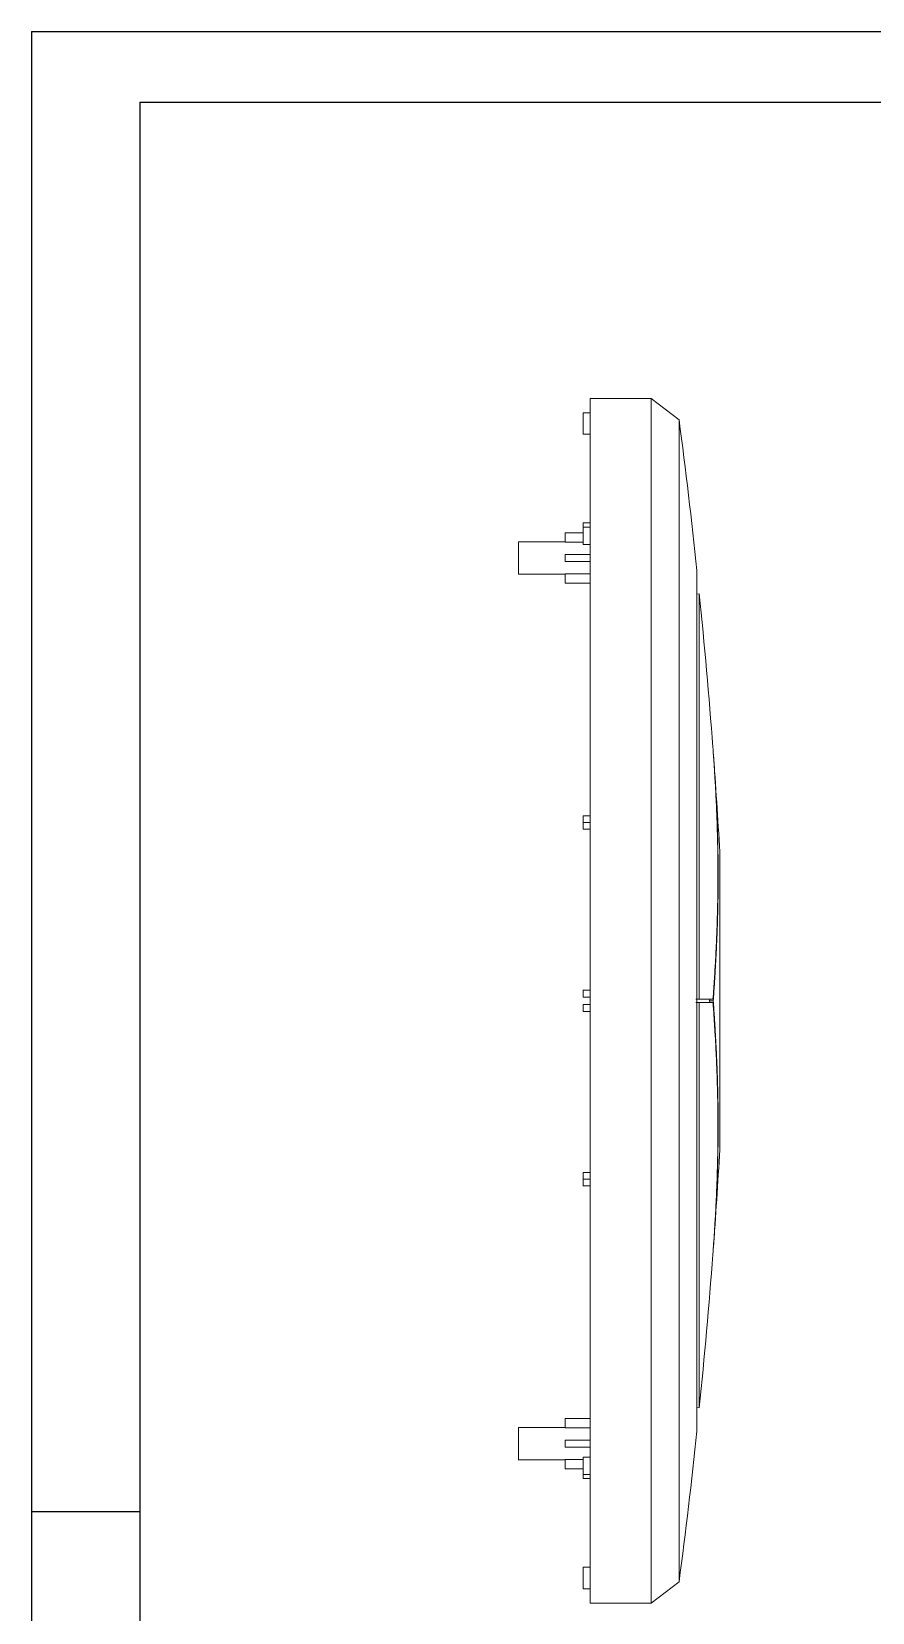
# Model space of a CAD drawing. Header units: inches. Extents: x 2104 to 4359, y 410 to 823.
# Drawn here: x 2104.1 to 2221.4, y 602.2 to 822.7 of the extents above; entities that cross this region are included whole.
import ezdxf

# ---------------------------------------------------------------- set-up
doc = ezdxf.new("R2010")
doc.units = ezdxf.units.IN

msp = doc.modelspace()

# ---------------------------------------------------------------- linework, layer by layer
for p, q in [((2104.15, 822.657), (2688.052, 822.657)), ((2104.15, 822.657), (2104.15, 409.797)), ((2119.259, 812.827), (2678.222, 812.827)), ((2119.259, 812.827), (2119.259, 419.627)), ((2119.259, 616.227), (2104.15, 616.227))]:
    msp.add_line(p, q)
at = {"color": 7, "linetype": 'Continuous', "lineweight": 15}
for p, q in [((2182.038, 769.507), (2181.038, 769.507)), ((2181.038, 769.505), (2181.038, 769.507)), ((2181.038, 766.505), (2181.038, 769.505)), ((2182.038, 769.505), (2181.038, 769.505)), ((2190.54, 771.507), (2182.038, 771.507)), ((2182.038, 687.507), (2182.038, 771.507)), ((2194.433, 768.538), (2190.54, 771.507)), ((2190.54, 687.507), (2190.54, 771.507)), ((2194.433, 768.538), (2194.433, 687.507)), ((2182.038, 766.505), (2181.038, 766.505)), ((2181.038, 753.551), (2181.038, 754.139)), ((2182.038, 754.139), (2181.038, 754.139)), ((2178.538, 751.45), (2178.538, 752.757)), ((2181.038, 752.757), (2178.538, 752.757)), ((2181.038, 751.124), (2181.038, 753.551)), ((2182.038, 753.551), (2181.038, 753.551)), ((2178.538, 751.507), (2172.038, 751.507)), ((2172.038, 747.007), (2172.038, 751.507)), ((2181.038, 751.45), (2178.538, 751.45)), ((2178.538, 748.757), (2178.538, 749.757)), ((2182.038, 749.757), (2178.538, 749.757)), ((2182.038, 751.124), (2181.038, 751.124)), ((2182.038, 748.757), (2178.538, 748.757)), ((2196.919, 687.507), (2196.919, 747.507)), ((2172.038, 747.007), (2178.538, 747.007)), ((2182.038, 747.063), (2178.538, 747.063)), ((2178.538, 745.757), (2178.538, 747.063)), ((2182.038, 745.757), (2178.538, 745.757)), ((2197.254, 744.257), (2196.919, 744.223)), ((2197.254, 687.757), (2197.254, 744.257)), ((2181.038, 712.37), (2181.038, 713.321)), ((2182.038, 713.321), (2181.038, 713.321)), ((2181.038, 711.443), (2181.038, 712.37)), ((2182.038, 712.37), (2181.038, 712.37)), ((2182.038, 711.443), (2181.038, 711.443)), ((2200.108, 687.507), (2200.108, 708.257)), ((2182.038, 689.007), (2181.038, 689.007)), ((2181.038, 689.007), (2181.038, 688.007)), ((2182.038, 688.007), (2181.038, 688.007)), ((2181.038, 687.007), (2181.038, 686.007)), ((2182.038, 687.007), (2181.038, 687.007)), ((2182.038, 686.007), (2181.038, 686.007)), ((2182.038, 603.507), (2182.038, 687.507)), ((2190.54, 603.507), (2190.54, 687.507)), ((2194.433, 687.507), (2194.433, 606.475)), ((2196.757, 687.756), (2197.254, 687.757)), ((2196.757, 687.257), (2197.254, 687.257)), ((2196.919, 627.507), (2196.919, 687.507)), ((2197.254, 630.757), (2197.254, 687.257)), ((2198.695, 687.506), (2198.711, 687.756)), ((2198.711, 687.257), (2198.695, 687.507)), ((2198.695, 687.506), (2199.193, 687.506)), ((2200.108, 666.757), (2200.108, 687.507)), ((2181.038, 662.643), (2181.038, 663.57)), ((2182.038, 663.57), (2181.038, 663.57)), ((2182.038, 662.643), (2181.038, 662.643)), ((2181.038, 661.692), (2181.038, 662.643)), ((2182.038, 661.692), (2181.038, 661.692)), ((2196.919, 630.791), (2197.254, 630.757)), ((2178.538, 629.257), (2178.538, 627.95)), ((2182.038, 629.257), (2178.538, 629.257)), ((2178.538, 628.007), (2172.038, 628.007)), ((2172.038, 628.007), (2172.038, 623.507)), ((2182.038, 627.95), (2178.538, 627.95)), ((2178.538, 626.257), (2178.538, 625.257)), ((2182.038, 626.257), (2178.538, 626.257)), ((2182.038, 625.257), (2178.538, 625.257)), ((2181.038, 621.462), (2181.038, 623.889)), ((2182.038, 623.889), (2181.038, 623.889)), ((2172.038, 623.507), (2178.538, 623.507)), ((2181.038, 623.563), (2178.538, 623.563)), ((2178.538, 623.563), (2178.538, 622.257)), ((2181.038, 622.257), (2178.538, 622.257)), ((2182.038, 621.462), (2181.038, 621.462)), ((2181.038, 620.875), (2181.038, 621.462)), ((2182.038, 620.875), (2181.038, 620.875)), ((2181.038, 605.508), (2181.038, 608.508)), ((2182.038, 608.508), (2181.038, 608.508)), ((2190.54, 603.507), (2194.433, 606.475)), ((2182.038, 605.508), (2181.038, 605.508)), ((2181.038, 605.507), (2181.038, 605.508)), ((2181.038, 605.507), (2182.038, 605.507)), ((2182.038, 603.507), (2190.54, 603.507))]:
    msp.add_line(p, q, dxfattribs=at)
at = {"color": 7, "linetype": 'Continuous', "lineweight": 15, "flags": 128}
for points in [[(2198.661, 687.756), (2198.91, 687.756), (2199.159, 687.757)], [(2198.661, 687.257), (2198.91, 687.257), (2199.159, 687.257)]]:
    msp.add_lwpolyline(points, dxfattribs=at)
at = {"color": 7, "linetype": 'Continuous', "lineweight": 15}
for centre, start, end in [((1372.735, 660.773), 6.007455, 7.471658), ((1372.735, 660.773), 4.296593, 5.781567), ((1372.735, 660.773), 3.284649, 4.247564), ((1372.735, 714.24), 355.752377, 356.715351), ((1372.735, 714.24), 354.218433, 355.703354), ((1372.735, 714.24), 352.528342, 353.992545)]:
    msp.add_arc(centre, 828.735, start, end, dxfattribs=at)
for points, knots in [([(2199.159, 687.756), (2199.194, 688.233), (2199.262, 689.172), (2199.355, 690.561), (2199.458, 692.223), (2199.565, 694.145), (2199.702, 697.091), (2199.797, 700.024), (2199.845, 702.97), (2199.857, 705.18), (2199.845, 707.391), (2199.797, 710.339), (2199.702, 713.274), (2199.565, 716.221), (2199.443, 718.414), (2199.303, 720.637), (2199.196, 722.109), (2199.141, 722.862)], [0, 0, 0, 0, 0.0407401, 0.0803129, 0.1187826, 0.1828191, 0.2446447, 0.3704846, 0.4334041, 0.4963277, 0.5592593, 0.6222027, 0.7481304, 0.8099897, 0.8740637, 0.9355962, 1, 1, 1, 1]), ([(2199.193, 722.155), (2199.306, 720.644), (2199.401, 719.205), (2199.483, 717.82), (2199.483, 717.813), (2199.484, 717.802), (2199.484, 717.796), (2199.485, 717.778), (2199.486, 717.767), (2199.488, 717.731), (2199.489, 717.708), (2199.493, 717.638), (2199.496, 717.591), (2199.504, 717.452), (2199.509, 717.359), (2199.525, 717.081), (2199.535, 716.896), (2199.565, 716.345), (2199.585, 715.982), (2199.639, 714.9), (2199.671, 714.192), (2199.701, 713.482), (2199.701, 713.47), (2199.702, 713.447), (2199.703, 713.436), (2199.704, 713.402), (2199.705, 713.379), (2199.708, 713.31), (2199.71, 713.265), (2199.715, 713.128), (2199.719, 713.037), (2199.729, 712.765), (2199.736, 712.584), (2199.756, 712.042), (2199.768, 711.684), (2199.78, 711.304), (2199.781, 711.281), (2199.783, 711.235), (2199.783, 711.212), (2199.785, 711.144), (2199.787, 711.099), (2199.791, 710.962), (2199.794, 710.872), (2199.802, 710.6), (2199.807, 710.419), (2199.821, 709.878), (2199.83, 709.518), (2199.839, 709.115), (2199.839, 709.069), (2199.841, 708.978), (2199.842, 708.933), (2199.845, 708.797), (2199.847, 708.706), (2199.852, 708.435), (2199.855, 708.254), (2199.864, 707.713), (2199.869, 707.353), (2199.874, 706.903), (2199.875, 706.812), (2199.876, 706.631), (2199.877, 706.541), (2199.879, 706.27), (2199.881, 706.09), (2199.884, 705.549), (2199.885, 705.188), (2199.885, 704.104), (2199.881, 703.386), (2199.872, 702.57), (2199.871, 702.481), (2199.868, 702.301), (2199.867, 702.211), (2199.864, 701.941), (2199.861, 701.761), (2199.852, 701.22), (2199.845, 700.859), (2199.836, 700.45), (2199.835, 700.406), (2199.833, 700.316), (2199.832, 700.271), (2199.829, 700.136), (2199.827, 700.047), (2199.821, 699.777), (2199.816, 699.597), (2199.802, 699.056), (2199.791, 698.694), (2199.779, 698.307), (2199.778, 698.285), (2199.777, 698.241), (2199.776, 698.218), (2199.774, 698.151), (2199.772, 698.107), (2199.768, 697.972), (2199.765, 697.883), (2199.756, 697.614), (2199.749, 697.434), (2199.729, 696.893), (2199.715, 696.53), (2199.7, 696.153), (2199.699, 696.143), (2199.698, 696.121), (2199.698, 696.11), (2199.697, 696.077), (2199.696, 696.056), (2199.693, 695.99), (2199.691, 695.946), (2199.685, 695.815), (2199.682, 695.727), (2199.67, 695.463), (2199.662, 695.287), (2199.638, 694.755), (2199.621, 694.398), (2199.566, 693.317), (2199.526, 692.584), (2199.482, 691.829), (2199.482, 691.824), (2199.481, 691.814), (2199.481, 691.808), (2199.48, 691.792), (2199.479, 691.781), (2199.477, 691.749), (2199.476, 691.727), (2199.472, 691.662), (2199.469, 691.619), (2199.462, 691.489), (2199.456, 691.402), (2199.44, 691.141), (2199.43, 690.966), (2199.396, 690.437), (2199.373, 690.08), (2199.301, 688.999), (2199.249, 688.261), (2199.193, 687.506)], [0, 0, 0, 0, 0.125, 0.125, 0.1254883, 0.1254883, 0.1259766, 0.1259766, 0.1269531, 0.1269531, 0.1289062, 0.1289062, 0.1328125, 0.1328125, 0.140625, 0.140625, 0.15625, 0.15625, 0.1875, 0.1875, 0.25, 0.25, 0.2509766, 0.2509766, 0.2519531, 0.2519531, 0.2539062, 0.2539062, 0.2578125, 0.2578125, 0.265625, 0.265625, 0.28125, 0.28125, 0.3125, 0.3125, 0.3144531, 0.3144531, 0.3164062, 0.3164062, 0.3203125, 0.3203125, 0.328125, 0.328125, 0.34375, 0.34375, 0.375, 0.375, 0.3789062, 0.3789062, 0.3828125, 0.3828125, 0.390625, 0.390625, 0.40625, 0.40625, 0.4375, 0.4375, 0.4453125, 0.4453125, 0.453125, 0.453125, 0.46875, 0.46875, 0.5, 0.5, 0.5625, 0.5625, 0.5703125, 0.5703125, 0.578125, 0.578125, 0.59375, 0.59375, 0.625, 0.625, 0.6289062, 0.6289062, 0.6328125, 0.6328125, 0.640625, 0.640625, 0.65625, 0.65625, 0.6875, 0.6875, 0.6894531, 0.6894531, 0.6914062, 0.6914062, 0.6953125, 0.6953125, 0.703125, 0.703125, 0.71875, 0.71875, 0.75, 0.75, 0.7509766, 0.7509766, 0.7519531, 0.7519531, 0.7539062, 0.7539062, 0.7578125, 0.7578125, 0.765625, 0.765625, 0.78125, 0.78125, 0.8125, 0.8125, 0.875, 0.875, 0.8754883, 0.8754883, 0.8759766, 0.8759766, 0.8769531, 0.8769531, 0.8789062, 0.8789062, 0.8828125, 0.8828125, 0.890625, 0.890625, 0.90625, 0.90625, 0.9375, 0.9375, 1, 1, 1, 1]), ([(2198.661, 687.756), (2198.651, 687.756), (2198.64, 687.756), (2198.625, 687.756), (2198.62, 687.756), (2198.614, 687.756), (2198.614, 687.756), (2198.613, 687.756), (2198.612, 687.756), (2198.612, 687.756), (2198.612, 687.756), (2198.61, 687.756), (2198.609, 687.756), (2198.606, 687.756), (2198.605, 687.756), (2198.587, 687.756), (2198.571, 687.756), (2198.523, 687.756), (2198.49, 687.756), (2198.387, 687.756), (2198.315, 687.756), (2198.163, 687.756), (2198.082, 687.756), (2197.954, 687.756), (2197.911, 687.756), (2197.843, 687.756), (2197.821, 687.756), (2197.796, 687.756), (2197.795, 687.756), (2197.792, 687.756), (2197.792, 687.756), (2197.791, 687.756), (2197.79, 687.756), (2197.787, 687.756), (2197.785, 687.756), (2197.779, 687.756), (2197.775, 687.756), (2197.762, 687.756), (2197.754, 687.756), (2197.471, 687.756), (2197.146, 687.756), (2196.757, 687.756)], [0.997689803, 0.997689803, 0.997689803, 0.997689803, 0.9977581097, 0.9977581097, 0.9977922631, 0.9977922631, 0.9977965322, 0.9977965322, 0.9977986668, 0.9977986668, 0.9978008014, 0.9978008014, 0.9978093397, 0.9978093397, 0.9978264164, 0.9978264164, 0.9979630299, 0.9979630299, 0.9982362568, 0.9982362568, 0.9987827106, 0.9987827106, 0.9993291643, 0.9993291643, 0.9996023912, 0.9996023912, 0.9997390047, 0.9997390047, 0.999747543, 0.999747543, 0.9997518122, 0.9997518122, 0.9997560814, 0.9997560814, 0.999773158, 0.999773158, 0.9998073114, 0.9998073114, 0.9998756181, 0.9998756181, 1.0020614333, 1.0020614333, 1.0020614333, 1.0020614333]), ([(2196.757, 687.257), (2197.147, 687.257), (2197.472, 687.257), (2197.755, 687.257), (2197.764, 687.257), (2197.776, 687.257), (2197.781, 687.257), (2197.787, 687.257), (2197.789, 687.257), (2197.791, 687.257), (2197.792, 687.257), (2197.793, 687.257), (2197.793, 687.257), (2197.794, 687.257), (2197.795, 687.257), (2197.797, 687.257), (2197.798, 687.257), (2197.823, 687.257), (2197.845, 687.257), (2197.912, 687.257), (2197.956, 687.257), (2198.083, 687.257), (2198.164, 687.257), (2198.316, 687.257), (2198.388, 687.257), (2198.49, 687.257), (2198.523, 687.257), (2198.571, 687.257), (2198.587, 687.257), (2198.604, 687.257), (2198.606, 687.257), (2198.609, 687.257), (2198.609, 687.257), (2198.61, 687.257), (2198.61, 687.257), (2198.611, 687.257), (2198.611, 687.257), (2198.613, 687.257), (2198.614, 687.257), (2198.62, 687.257), (2198.625, 687.257), (2198.641, 687.257), (2198.651, 687.257), (2198.661, 687.257)], [0.9979338479, 0.9979338479, 0.9979338479, 0.9979338479, 1.0001196295, 1.0001196295, 1.0001879351, 1.0001879351, 1.000222088, 1.000222088, 1.0002391644, 1.0002391644, 1.0002412989, 1.0002412989, 1.0002434335, 1.0002434335, 1.0002477026, 1.0002477026, 1.0002562408, 1.0002562408, 1.0003928521, 1.0003928521, 1.0006660748, 1.0006660748, 1.0012125202, 1.0012125202, 1.0017589656, 1.0017589656, 1.0020321883, 1.0020321883, 1.0021687996, 1.0021687996, 1.002185876, 1.002185876, 1.0021901452, 1.0021901452, 1.0021922797, 1.0021922797, 1.0021944143, 1.0021944143, 1.0022029525, 1.0022029525, 1.0022371053, 1.0022371053, 1.002305411, 1.002305411, 1.002305411, 1.002305411]), ([(2197.254, 687.757), (2197.351, 687.757), (2197.542, 687.757), (2197.809, 687.757), (2198.055, 687.757), (2198.282, 687.757), (2198.49, 687.757), (2198.68, 687.757), (2198.854, 687.757), (2199.013, 687.757), (2199.112, 687.757), (2199.159, 687.757)], [0, 0, 0, 0, 0.1347014, 0.2635052, 0.3864115, 0.5034202, 0.6145313, 0.7197448, 0.8190608, 0.9124792, 1, 1, 1, 1]), ([(2199.159, 687.257), (2199.086, 687.257), (2198.933, 687.257), (2198.677, 687.256), (2198.385, 687.256), (2198.052, 687.256), (2197.675, 687.256), (2197.398, 687.257), (2197.254, 687.257)], [0, 0, 0, 0, 0.13348921, 0.28024941, 0.44028059, 0.61358275, 0.8001559, 1, 1, 1, 1]), ([(2199.141, 652.151), (2199.178, 652.657), (2199.251, 653.653), (2199.35, 655.125), (2199.457, 656.841), (2199.565, 658.79), (2199.702, 661.735), (2199.797, 664.668), (2199.845, 667.615), (2199.857, 669.825), (2199.845, 672.036), (2199.797, 674.983), (2199.702, 677.918), (2199.565, 680.866), (2199.446, 683.019), (2199.311, 685.158), (2199.211, 686.547), (2199.159, 687.257)], [0, 0, 0, 0, 0.0432543, 0.0851967, 0.1259018, 0.1899394, 0.251766, 0.377608, 0.4405284, 0.5034531, 0.5663857, 0.6293301, 0.7552598, 0.8171201, 0.8811952, 0.9393192, 1, 1, 1, 1]), ([(2199.193, 687.507), (2199.25, 686.751), (2199.301, 686.014), (2199.373, 684.932), (2199.397, 684.575), (2199.43, 684.047), (2199.441, 683.871), (2199.456, 683.61), (2199.462, 683.523), (2199.47, 683.393), (2199.472, 683.349), (2199.476, 683.285), (2199.477, 683.263), (2199.479, 683.231), (2199.48, 683.22), (2199.481, 683.204), (2199.481, 683.198), (2199.482, 683.187), (2199.482, 683.182), (2199.526, 682.427), (2199.566, 681.694), (2199.621, 680.612), (2199.638, 680.255), (2199.662, 679.723), (2199.67, 679.547), (2199.682, 679.283), (2199.686, 679.195), (2199.691, 679.063), (2199.693, 679.02), (2199.696, 678.954), (2199.697, 678.932), (2199.698, 678.899), (2199.699, 678.888), (2199.699, 678.866), (2199.7, 678.856), (2199.715, 678.479), (2199.73, 678.116), (2199.749, 677.574), (2199.756, 677.394), (2199.765, 677.125), (2199.768, 677.036), (2199.772, 676.901), (2199.774, 676.857), (2199.776, 676.79), (2199.777, 676.767), (2199.778, 676.723), (2199.779, 676.701), (2199.791, 676.313), (2199.802, 675.951), (2199.816, 675.41), (2199.821, 675.23), (2199.827, 674.96), (2199.83, 674.87), (2199.833, 674.736), (2199.834, 674.691), (2199.836, 674.601), (2199.837, 674.557), (2199.845, 674.148), (2199.852, 673.786), (2199.861, 673.245), (2199.864, 673.065), (2199.867, 672.795), (2199.869, 672.705), (2199.871, 672.525), (2199.872, 672.435), (2199.881, 671.62), (2199.885, 670.901), (2199.885, 669.817), (2199.884, 669.457), (2199.881, 668.916), (2199.879, 668.736), (2199.877, 668.465), (2199.876, 668.375), (2199.875, 668.194), (2199.874, 668.103), (2199.869, 667.652), (2199.864, 667.293), (2199.855, 666.752), (2199.852, 666.571), (2199.847, 666.3), (2199.845, 666.21), (2199.842, 666.074), (2199.841, 666.029), (2199.839, 665.938), (2199.838, 665.892), (2199.83, 665.488), (2199.821, 665.129), (2199.807, 664.588), (2199.801, 664.408), (2199.794, 664.136), (2199.791, 664.045), (2199.787, 663.909), (2199.785, 663.864), (2199.783, 663.795), (2199.782, 663.773), (2199.781, 663.727), (2199.78, 663.704), (2199.768, 663.325), (2199.756, 662.966), (2199.736, 662.425), (2199.729, 662.244), (2199.719, 661.972), (2199.715, 661.881), (2199.71, 661.745), (2199.708, 661.699), (2199.705, 661.631), (2199.704, 661.608), (2199.703, 661.574), (2199.702, 661.562), (2199.701, 661.539), (2199.701, 661.527), (2199.671, 660.818), (2199.639, 660.11), (2199.584, 659.029), (2199.565, 658.666), (2199.535, 658.115), (2199.525, 657.931), (2199.509, 657.653), (2199.504, 657.56), (2199.496, 657.42), (2199.493, 657.374), (2199.489, 657.304), (2199.488, 657.28), (2199.486, 657.245), (2199.485, 657.234), (2199.484, 657.216), (2199.484, 657.21), (2199.483, 657.199), (2199.483, 657.192), (2199.401, 655.807), (2199.306, 654.369), (2199.193, 652.858)], [0.0000055, 0.0000055, 0.0000055, 0.0000055, 0.06250516, 0.06250516, 0.09375499, 0.09375499, 0.1093799, 0.1093799, 0.11719236, 0.11719236, 0.12109858, 0.12109858, 0.1230517, 0.1230517, 0.12402826, 0.12402826, 0.12451653, 0.12451653, 0.12500481, 0.12500481, 0.18750447, 0.18750447, 0.2187543, 0.2187543, 0.23437921, 0.23437921, 0.24219167, 0.24219167, 0.24609789, 0.24609789, 0.24805101, 0.24805101, 0.24902757, 0.24902757, 0.25000412, 0.25000412, 0.28125395, 0.28125395, 0.29687886, 0.29687886, 0.30469132, 0.30469132, 0.30859755, 0.30859755, 0.31055066, 0.31055066, 0.31250378, 0.31250378, 0.34375361, 0.34375361, 0.35937852, 0.35937852, 0.36719098, 0.36719098, 0.37109721, 0.37109721, 0.37500343, 0.37500343, 0.40625326, 0.40625326, 0.42187817, 0.42187817, 0.42969063, 0.42969063, 0.43750309, 0.43750309, 0.50000274, 0.50000274, 0.53125257, 0.53125257, 0.54687749, 0.54687749, 0.55468994, 0.55468994, 0.5625024, 0.5625024, 0.59375223, 0.59375223, 0.60937714, 0.60937714, 0.6171896, 0.6171896, 0.62109583, 0.62109583, 0.62500205, 0.62500205, 0.65625188, 0.65625188, 0.6718768, 0.6718768, 0.67968925, 0.67968925, 0.68359548, 0.68359548, 0.6855486, 0.6855486, 0.68750171, 0.68750171, 0.71875154, 0.71875154, 0.73437645, 0.73437645, 0.74218891, 0.74218891, 0.74609514, 0.74609514, 0.74804825, 0.74804825, 0.74902481, 0.74902481, 0.75000136, 0.75000136, 0.81250102, 0.81250102, 0.84375085, 0.84375085, 0.85937576, 0.85937576, 0.86718822, 0.86718822, 0.87109445, 0.87109445, 0.87304756, 0.87304756, 0.87402412, 0.87402412, 0.8745124, 0.8745124, 0.87500068, 0.87500068, 0.99999448, 0.99999448, 0.99999448, 0.99999448])]:
    msp.add_open_spline(points, degree=3, knots=knots, dxfattribs=at)

doc.saveas('drawing.dxf')
